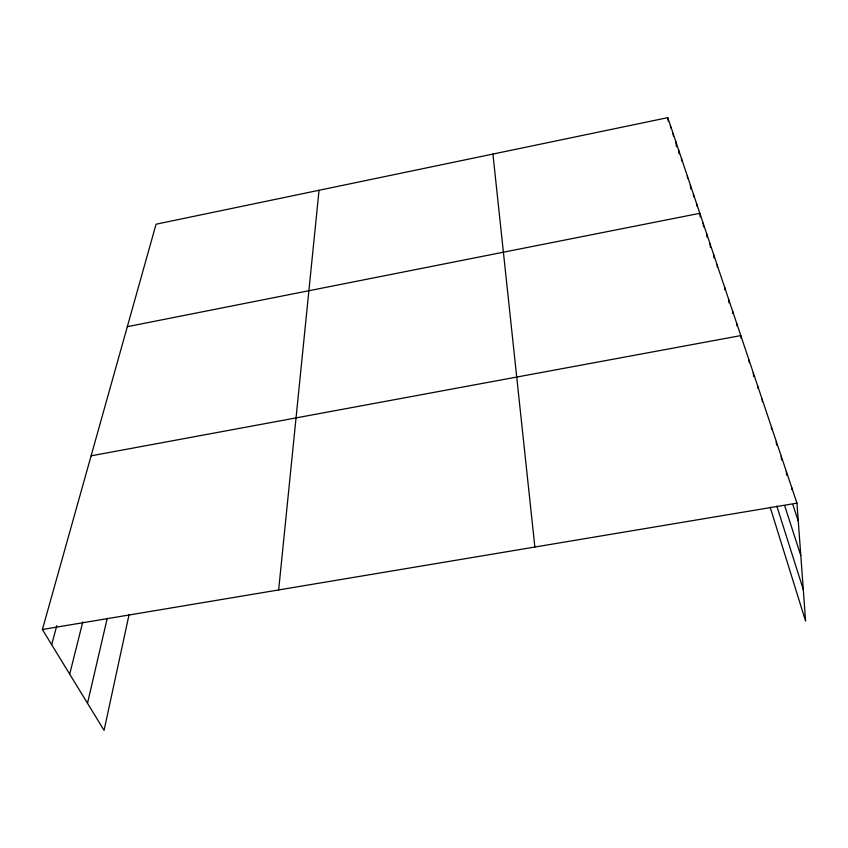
<?xml version="1.0" encoding="UTF-8"?>
<svg xmlns="http://www.w3.org/2000/svg" width="848" height="848" viewBox="0 0 848 848"><rect width="100%" height="100%" fill="white"/><g stroke="black" fill="none" stroke-linecap="round" stroke-linejoin="round"><path stroke-width="1.27" d="M278.653 589.954L319.039 190.281M129.076 614.567L104.071 730.351L42.4 629.513L156.064 224.211L667.789 117.649L796.961 503.14L805.6 621.128L770.154 507.178M87.503 703.257L107.261 618.203M69.695 674.149L82.807 621.881M51.664 644.671L56.805 625.676M127.327 326.681L699.844 213.304L700.268 216.993M91.107 455.832L740.823 335.585L741.078 338.193M42.4 629.513L796.961 503.14M792.922 504.825L798.265 520.969M784.623 505.588L800.798 555.535M776.81 506.044L803.289 589.561M670.418 125.483L670.726 127.995M667.789 117.649L668.266 121.402M675.824 141.616L676.439 146.693M673.089 133.465L673.397 135.987M681.453 158.417L681.76 160.982M678.601 149.926L679.068 153.764M690.346 184.981L690.813 188.903M687.325 175.939L687.633 178.536M696.611 203.658L696.897 206.096M693.441 194.213L693.749 196.842M703.151 223.172L703.575 226.882M709.988 243.588L710.401 247.34M706.532 233.264L706.946 236.995M713.528 254.156L713.942 257.919M717.154 264.968L717.429 267.491M492.921 154.071L534.865 547.045M724.658 287.377L724.934 289.931M728.549 298.984L728.951 302.842M736.626 323.088L736.891 325.674M732.545 310.887L732.81 313.463M749.028 360.093L749.282 362.732M753.289 372.802L753.639 376.491M757.656 385.829L757.879 388.299M762.129 399.196L762.352 401.666M771.436 426.957L771.648 429.459M776.27 441.384L776.588 445.147M781.241 456.203L781.538 459.987M786.34 471.424L786.637 475.219M791.576 487.07L791.767 489.603"/></g></svg>
